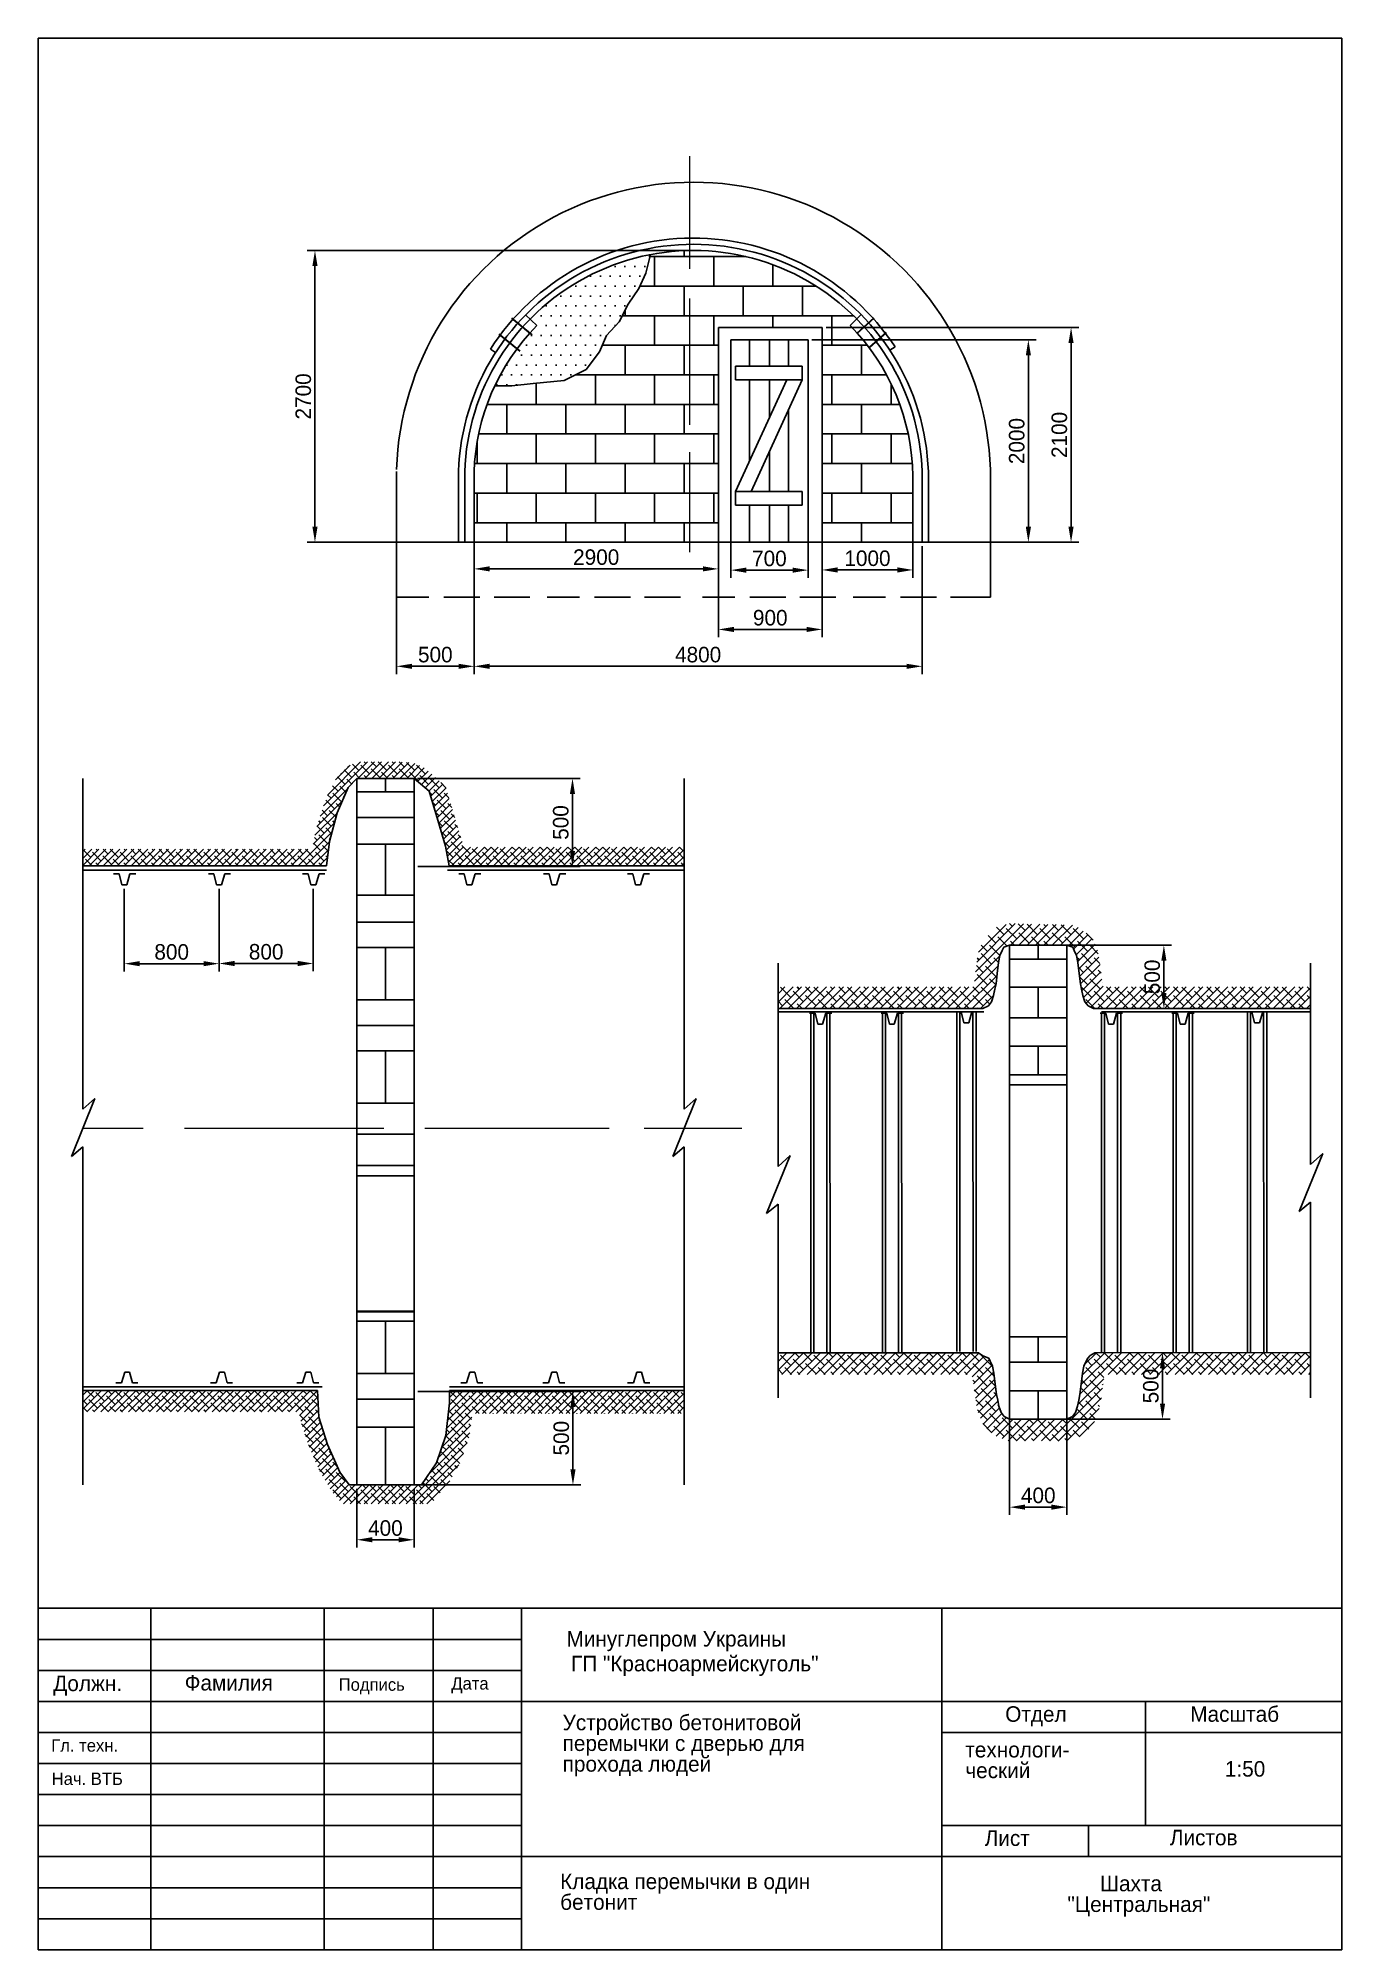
# Model space of a CAD drawing. Header units: millimetres. Extents: x 337 to 547, y -59 to 249.
import ezdxf

# ---------------------------------------------------------------- set-up
doc = ezdxf.new("R2010")
doc.units = ezdxf.units.MM
doc.dimstyles.new('ISO-25', dxfattribs={"dimtxt": 2.5, "dimasz": 2.5, "dimexe": 1.25, "dimexo": 0.625, "dimtad": 1, "dimtxsty": 'Standard', "dimcen": 2.5, "dimadec": 0, "dimazin": 0, "dimtfac": 1, "dimtmove": 0, "dimatfit": 3, "dimfxl": 0, "dimarcsym": 0})
pattern_1 = [(45, (0, -100.6344), (-0.561266, 0.561266), []), (135, (0, -100.6344), (-1.683798, 0.561266), [1.984375, -1.190625])]
pattern_2 = [(45, (0, -94.5525), (-0.6735192, 0.6735192), []), (135, (0, -94.5525), (-2.0205576, 0.6735192), [2.38125, -1.42875])]

# ---------------------------------------------------------------- blocks, each defined once
blk = doc.blocks.new('*D1')
at = {"color": 0, "lineweight": -2}
for p, q in [((350.59, 111.56), (350.59, 98.23)), ((365.86, 111.56), (365.86, 98.23)), ((353.09, 99.48), (363.36, 99.48))]:
    blk.add_line(p, q, dxfattribs=at)
at = {"color": 0}
for points in [[(353.09, 99.9), (353.09, 99.07), (350.59, 99.48)], [(363.36, 99.9), (363.36, 99.07), (365.86, 99.48)]]:
    blk.add_solid(points, dxfattribs=at)
at = {"layer": 'Defpoints', "color": 0}
for p in [(350.59, 112.19), (365.86, 112.19), (365.86, 99.48)]:
    blk.add_point(p, dxfattribs=at)
at = {"color": 0, "insert": (358.23, 101.36), "char_height": 2.5, "attachment_point": 5}
blk.add_mtext('800', dxfattribs=at)
blk = doc.blocks.new('*D2')
at = {"color": 0, "lineweight": -2}
for p, q in [((365.86, 111.56), (365.86, 98.26)), ((381.04, 111.56), (381.04, 98.26)), ((368.36, 99.51), (378.54, 99.51))]:
    blk.add_line(p, q, dxfattribs=at)
at = {"color": 0}
for points in [[(368.36, 99.93), (368.36, 99.09), (365.86, 99.51)], [(378.54, 99.93), (378.54, 99.09), (381.04, 99.51)]]:
    blk.add_solid(points, dxfattribs=at)
at = {"layer": 'Defpoints', "color": 0}
for p in [(365.86, 112.19), (381.04, 112.19), (381.04, 99.51)]:
    blk.add_point(p, dxfattribs=at)
at = {"color": 0, "insert": (373.45, 101.38), "char_height": 2.5, "attachment_point": 5}
blk.add_mtext('800', dxfattribs=at)
blk = doc.blocks.new('*D3')
at = {"color": 0, "lineweight": -2}
for p, q in [((397.85, 129.33), (424.05, 129.33)), ((422.8, 126.83), (422.8, 117.61)), ((397.89, 115.11), (424.05, 115.11))]:
    blk.add_line(p, q, dxfattribs=at)
at = {"color": 0}
for points in [[(422.38, 126.83), (423.21, 126.83), (422.8, 129.33)], [(422.38, 117.61), (423.21, 117.61), (422.8, 115.11)]]:
    blk.add_solid(points, dxfattribs=at)
at = {"layer": 'Defpoints', "color": 0}
for p in [(397.22, 129.33), (397.27, 115.11), (422.8, 115.11)]:
    blk.add_point(p, dxfattribs=at)
at = {"color": 0, "insert": (420.92, 122.22), "char_height": 2.5, "attachment_point": 5, "rotation": 90}
blk.add_mtext('500', dxfattribs=at)
blk = doc.blocks.new('*D4')
at = {"color": 0, "lineweight": -2}
for p, q in [((397.89, 30.57), (424.12, 30.57)), ((422.87, 18.02), (422.87, 28.07)), ((397.89, 15.52), (424.12, 15.52))]:
    blk.add_line(p, q, dxfattribs=at)
at = {"color": 0}
for points in [[(422.46, 28.07), (423.29, 28.07), (422.87, 30.57)], [(422.46, 18.02), (423.29, 18.02), (422.87, 15.52)]]:
    blk.add_solid(points, dxfattribs=at)
at = {"layer": 'Defpoints', "color": 0}
for p in [(397.27, 30.57), (422.87, 30.57), (397.27, 15.52)]:
    blk.add_point(p, dxfattribs=at)
at = {"color": 0, "insert": (421, 23.05), "char_height": 2.5, "attachment_point": 5, "rotation": 90}
blk.add_mtext('500', dxfattribs=at)
blk = doc.blocks.new('*D5')
at = {"color": 0, "lineweight": -2}
for p, q in [((388.05, 14.9), (388.05, 5.44)), ((397.27, 14.9), (397.27, 5.44)), ((390.55, 6.69), (394.77, 6.69))]:
    blk.add_line(p, q, dxfattribs=at)
at = {"color": 0}
for points in [[(390.55, 7.1), (390.55, 6.27), (388.05, 6.69)], [(394.77, 7.1), (394.77, 6.27), (397.27, 6.69)]]:
    blk.add_solid(points, dxfattribs=at)
at = {"layer": 'Defpoints', "color": 0}
for p in [(388.05, 15.52), (397.27, 15.52), (397.27, 6.69)]:
    blk.add_point(p, dxfattribs=at)
at = {"color": 0, "insert": (392.66, 8.56), "char_height": 2.5, "attachment_point": 5}
blk.add_mtext('400', dxfattribs=at)
blk = doc.blocks.new('*D6')
at = {"color": 0, "lineweight": -2}
for p, q in [((448.29, 167.91), (448.29, 161.62)), ((460.75, 167.91), (460.75, 161.62)), ((450.79, 162.87), (458.25, 162.87))]:
    blk.add_line(p, q, dxfattribs=at)
at = {"color": 0}
for points in [[(450.79, 163.28), (450.79, 162.45), (448.29, 162.87)], [(458.25, 163.28), (458.25, 162.45), (460.75, 162.87)]]:
    blk.add_solid(points, dxfattribs=at)
at = {"layer": 'Defpoints', "color": 0}
for p in [(448.29, 168.53), (460.75, 168.53), (460.75, 162.87)]:
    blk.add_point(p, dxfattribs=at)
at = {"color": 0, "insert": (454.52, 164.74), "char_height": 2.5, "attachment_point": 5}
blk.add_mtext('700', dxfattribs=at)
blk = doc.blocks.new('*D7')
at = {"color": 0, "lineweight": -2}
for p, q in [((463.01, 168.05), (463.01, 161.65)), ((477.63, 168.05), (477.63, 161.65)), ((465.51, 162.9), (475.13, 162.9))]:
    blk.add_line(p, q, dxfattribs=at)
at = {"color": 0}
for points in [[(465.51, 163.32), (465.51, 162.48), (463.01, 162.9)], [(475.13, 163.32), (475.13, 162.48), (477.63, 162.9)]]:
    blk.add_solid(points, dxfattribs=at)
at = {"layer": 'Defpoints', "color": 0}
for p in [(463.01, 168.68), (477.63, 168.68), (477.63, 162.9)]:
    blk.add_point(p, dxfattribs=at)
at = {"color": 0, "insert": (470.32, 164.77), "char_height": 2.5, "attachment_point": 5}
blk.add_mtext('1000', dxfattribs=at)
blk = doc.blocks.new('*D8')
at = {"color": 0, "lineweight": -2}
for p, q in [((406.95, 168.07), (406.95, 161.82)), ((446.3, 168.07), (446.3, 161.82)), ((409.45, 163.07), (443.8, 163.07))]:
    blk.add_line(p, q, dxfattribs=at)
at = {"color": 0}
for points in [[(409.45, 163.49), (409.45, 162.66), (406.95, 163.07)], [(443.8, 163.49), (443.8, 162.66), (446.3, 163.07)]]:
    blk.add_solid(points, dxfattribs=at)
at = {"layer": 'Defpoints', "color": 0}
for p in [(406.95, 168.69), (446.3, 168.69), (446.3, 163.07)]:
    blk.add_point(p, dxfattribs=at)
at = {"color": 0, "insert": (426.62, 164.95), "char_height": 2.5, "attachment_point": 5}
blk.add_mtext('2900', dxfattribs=at)
blk = doc.blocks.new('*D9')
at = {"color": 0, "lineweight": -2}
for p, q in [((446.3, 167.44), (446.3, 152.07)), ((463.01, 167.44), (463.01, 152.07)), ((448.8, 153.32), (460.51, 153.32))]:
    blk.add_line(p, q, dxfattribs=at)
at = {"color": 0}
for points in [[(448.8, 153.73), (448.8, 152.9), (446.3, 153.32)], [(460.51, 153.73), (460.51, 152.9), (463.01, 153.32)]]:
    blk.add_solid(points, dxfattribs=at)
at = {"layer": 'Defpoints', "color": 0}
for p in [(446.3, 168.07), (463.01, 168.07), (463.01, 153.32)]:
    blk.add_point(p, dxfattribs=at)
at = {"color": 0, "insert": (454.66, 155.19), "char_height": 2.5, "attachment_point": 5}
blk.add_mtext('900', dxfattribs=at)
blk = doc.blocks.new('*D10')
at = {"color": 0, "lineweight": -2}
for p, q in [((406.95, 167.44), (406.95, 146.13)), ((479.13, 166.73), (479.13, 146.13)), ((476.63, 147.38), (409.45, 147.38))]:
    blk.add_line(p, q, dxfattribs=at)
at = {"color": 0}
for points in [[(409.45, 147.79), (409.45, 146.96), (406.95, 147.38)], [(476.63, 147.79), (476.63, 146.96), (479.13, 147.38)]]:
    blk.add_solid(points, dxfattribs=at)
at = {"layer": 'Defpoints', "color": 0}
for p in [(406.95, 168.07), (479.13, 167.36), (406.95, 147.38)]:
    blk.add_point(p, dxfattribs=at)
at = {"color": 0, "insert": (443.04, 149.25), "char_height": 2.5, "attachment_point": 5}
blk.add_mtext('4800', dxfattribs=at)
blk = doc.blocks.new('*D11')
at = {"color": 0, "lineweight": -2}
for p, q in [((394.45, 166.73), (394.45, 146.13)), ((406.95, 166.73), (406.95, 146.13)), ((404.45, 147.38), (396.95, 147.38))]:
    blk.add_line(p, q, dxfattribs=at)
at = {"color": 0}
for points in [[(396.95, 147.79), (396.95, 146.96), (394.45, 147.38)], [(404.45, 147.79), (404.45, 146.96), (406.95, 147.38)]]:
    blk.add_solid(points, dxfattribs=at)
at = {"layer": 'Defpoints', "color": 0}
for p in [(394.45, 167.36), (406.95, 167.36), (394.45, 147.38)]:
    blk.add_point(p, dxfattribs=at)
at = {"color": 0, "insert": (400.7, 149.25), "char_height": 2.5, "attachment_point": 5}
blk.add_mtext('500', dxfattribs=at)
blk = doc.blocks.new('*D12')
at = {"color": 0, "lineweight": -2}
for p, q in [((461.37, 199.97), (497.49, 199.97)), ((496.24, 197.47), (496.24, 169.86)), ((461.37, 167.36), (497.49, 167.36))]:
    blk.add_line(p, q, dxfattribs=at)
at = {"color": 0}
for points in [[(495.83, 197.47), (496.66, 197.47), (496.24, 199.97)], [(495.83, 169.86), (496.66, 169.86), (496.24, 167.36)]]:
    blk.add_solid(points, dxfattribs=at)
at = {"layer": 'Defpoints', "color": 0}
for p in [(460.75, 199.97), (460.75, 167.36), (496.24, 167.36)]:
    blk.add_point(p, dxfattribs=at)
at = {"color": 0, "insert": (494.37, 183.66), "char_height": 2.5, "attachment_point": 5, "rotation": 90}
blk.add_mtext('2000', dxfattribs=at)
blk = doc.blocks.new('*D13')
at = {"color": 0, "lineweight": -2}
for p, q in [((463.64, 201.95), (504.37, 201.95)), ((503.12, 199.45), (503.12, 169.86)), ((463.64, 167.36), (504.37, 167.36))]:
    blk.add_line(p, q, dxfattribs=at)
at = {"color": 0}
for points in [[(502.7, 199.45), (503.53, 199.45), (503.12, 201.95)], [(502.7, 169.86), (503.53, 169.86), (503.12, 167.36)]]:
    blk.add_solid(points, dxfattribs=at)
at = {"layer": 'Defpoints', "color": 0}
for p in [(463.01, 201.95), (463.01, 167.36), (503.12, 167.36)]:
    blk.add_point(p, dxfattribs=at)
at = {"color": 0, "insert": (501.24, 184.65), "char_height": 2.5, "attachment_point": 5, "rotation": 90}
blk.add_mtext('2100', dxfattribs=at)
blk = doc.blocks.new('*D14')
at = {"color": 0, "lineweight": -2}
for p, q in [((441.11, 214.35), (380.06, 214.35)), ((381.31, 211.85), (381.31, 169.86)), ((440.15, 167.36), (380.06, 167.36))]:
    blk.add_line(p, q, dxfattribs=at)
at = {"color": 0}
for points in [[(380.9, 211.85), (381.73, 211.85), (381.31, 214.35)], [(380.9, 169.86), (381.73, 169.86), (381.31, 167.36)]]:
    blk.add_solid(points, dxfattribs=at)
at = {"layer": 'Defpoints', "color": 0}
for p in [(441.73, 214.35), (381.31, 167.36), (440.78, 167.36)]:
    blk.add_point(p, dxfattribs=at)
at = {"color": 0, "insert": (379.44, 190.85), "char_height": 2.5, "attachment_point": 5, "rotation": 90}
blk.add_mtext('2700', dxfattribs=at)
blk = doc.blocks.new('*D15')
at = {"color": 0, "lineweight": -2}
for p, q in [((499.59, 102.45), (519.32, 102.45)), ((518.07, 99.95), (518.07, 94.74)), ((508.46, 92.24), (519.32, 92.24))]:
    blk.add_line(p, q, dxfattribs=at)
at = {"color": 0}
for points in [[(517.66, 99.95), (518.49, 99.95), (518.07, 102.45)], [(517.66, 94.74), (518.49, 94.74), (518.07, 92.24)]]:
    blk.add_solid(points, dxfattribs=at)
at = {"layer": 'Defpoints', "color": 0}
for p in [(498.96, 102.45), (507.84, 92.24), (518.07, 92.24)]:
    blk.add_point(p, dxfattribs=at)
at = {"color": 0, "insert": (516.2, 97.35), "char_height": 2.5, "attachment_point": 5, "rotation": 90}
blk.add_mtext('500', dxfattribs=at)
blk = doc.blocks.new('*D16')
at = {"color": 0, "lineweight": -2}
for p, q in [((493.22, 27.24), (493.22, 10.69)), ((502.44, 27.24), (502.44, 10.69)), ((495.72, 11.94), (499.94, 11.94))]:
    blk.add_line(p, q, dxfattribs=at)
at = {"color": 0}
for points in [[(495.72, 12.36), (495.72, 11.53), (493.22, 11.94)], [(499.94, 12.36), (499.94, 11.53), (502.44, 11.94)]]:
    blk.add_solid(points, dxfattribs=at)
at = {"layer": 'Defpoints', "color": 0}
for p in [(493.22, 27.86), (502.44, 27.86), (502.44, 11.94)]:
    blk.add_point(p, dxfattribs=at)
at = {"color": 0, "insert": (497.83, 13.82), "char_height": 2.5, "attachment_point": 5}
blk.add_mtext('400', dxfattribs=at)
blk = doc.blocks.new('*D17')
at = {"color": 0, "lineweight": -2}
for p, q in [((517.85, 28.59), (517.85, 34.32)), ((518.15, 36.82), (519.1, 36.82)), ((500.68, 26.09), (519.1, 26.09))]:
    blk.add_line(p, q, dxfattribs=at)
at = {"color": 0}
for points in [[(517.44, 34.32), (518.27, 34.32), (517.85, 36.82)], [(517.44, 28.59), (518.27, 28.59), (517.85, 26.09)]]:
    blk.add_solid(points, dxfattribs=at)
at = {"layer": 'Defpoints', "color": 0}
for p in [(517.53, 36.82), (517.85, 36.82), (500.06, 26.09)]:
    blk.add_point(p, dxfattribs=at)
at = {"color": 0, "insert": (515.98, 31.45), "char_height": 2.5, "attachment_point": 5, "rotation": 90}
blk.add_mtext('500', dxfattribs=at)

msp = doc.modelspace()

# ---------------------------------------------------------------- hatches: boundary and pattern name
h = msp.add_hatch()
h.set_pattern_fill('BRICK', color=256, scale=0.75, style=0)
h.set_pattern_definition([(0, (7.392, 141.931), (0, 4.7625), []), (90, (7.392, 141.931), (-9.525, 6e-16), [4.7625, -4.7625]), (90, (12.1545, 141.931), (-9.525, 6e-16), [-4.7625, 4.7625])])
h.paths.add_polyline_path([(421.467, 193.428), (416.453, 192.928), (413.029, 192.557), (410.294, 192.558, 0.1017331), (406.945, 178.714), (406.945, 167.355), (446.301, 167.355), (446.301, 201.954), (463.014, 201.954), (463.014, 167.355), (477.629, 167.355), (477.629, 176.272, 0.1931803), (468.667, 201.043), (467.523, 202.282), (468.585, 203.325, 0.2510323), (435.345, 213.696), (434.631, 210.71), (433.475, 208.21), (431.748, 205.718), (430.296, 202.878), (428.253, 200.681), (427.153, 198.014), (424.976, 195.18)])
h = msp.add_hatch()
h.set_pattern_fill('DOTS', color=256, style=0)
h.set_pattern_definition([(0, (7.392, 141.9309), (0.79375, 1.5875), [0, -1.5875])])
h.paths.add_polyline_path([(430.296, 202.878), (431.748, 205.718), (433.475, 208.21), (434.631, 210.71), (435.345, 213.696, 0.1526515), (415.962, 203.298), (417.033, 202.248, 0.0840321), (410.294, 192.558), (413.029, 192.557), (416.453, 192.928), (421.467, 193.428), (424.976, 195.18), (427.153, 198.014), (428.253, 200.681)])
h = msp.add_hatch()
h.set_pattern_fill('ANSI38', color=256, scale=0.25, style=0)
h.set_pattern_definition(pattern_1)
h.paths.add_polyline_path([(383.659, 119.182), (384.898, 123.778), (386.682, 127.849), (388.05, 129.332), (397.269, 129.332), (399.718, 127.253), (401.107, 122.599), (402.351, 118.432), (402.923, 115.22), (405.829, 115.22), (405.311, 118.123), (403.741, 123.385), (402.352, 128.039), (398.904, 131.051), (397.173, 131.837), (394.781, 131.99), (392.422, 131.99), (389.809, 131.99), (388.109, 131.99), (386.507, 131.222), (384.855, 129.509), (383.394, 126.781), (382.558, 124.556), (381.561, 121.386), (380.865, 117.91), (343.894, 117.91), (343.894, 115.22), (383.159, 115.22)])
h = msp.add_hatch()
h.set_pattern_fill('ANSI38', color=256, scale=0.25, style=0)
h.set_pattern_definition(pattern_1)
h.paths.add_polyline_path([(440.78, 118.26), (405.287, 118.26), (405.829, 115.22), (440.78, 115.22)])
h = msp.add_hatch()
h.set_pattern_fill('ANSI38', color=256, scale=0.3, style=0)
h.set_pattern_definition(pattern_2)
h.paths.add_polyline_path([(507.697, 100.104), (507.443, 101.459), (506.806, 103.06), (506.379, 103.813), (503.743, 105.687), (493.233, 105.954), (491.151, 105.428), (488.961, 103.216), (488.252, 101.555), (488.004, 100.315), (487.756, 98.334), (487.568, 96.781), (487.369, 95.741), (455.91, 95.741), (455.91, 92.241), (488.924, 92.241), (489.817, 92.716), (490.315, 93.354), (490.648, 94.351), (490.849, 95.348), (491.029, 96.243), (491.23, 97.913), (491.44, 99.653), (491.661, 100.799), (492.035, 101.587), (492.288, 102.12), (493.224, 102.455), (502.443, 102.455), (503.379, 102.12), (503.632, 101.587), (504.006, 100.799), (504.227, 99.653), (504.437, 97.913), (504.638, 96.243), (504.819, 95.348), (505.019, 94.351), (505.352, 93.354), (505.85, 92.716), (506.743, 92.241), (541.703, 92.241), (541.703, 95.741), (508.31, 95.741), (508.25, 96.039), (508.096, 96.799), (507.911, 98.333)])
h = msp.add_hatch()
h.set_pattern_fill('ANSI38', color=256, scale=0.3, style=0)
h.set_pattern_definition(pattern_2)
h.paths.add_polyline_path([(490.109, 35.431), (489.856, 35.964), (488.919, 36.299), (488.192, 36.815), (455.91, 36.808), (455.91, 33.308), (486.754, 33.315), (487.253, 32.884), (487.441, 31.337), (487.863, 28.525), (488.166, 27.138), (489.009, 25.155), (490.573, 23.556), (493.055, 22.617), (502.443, 22.587), (504.911, 23.441), (506.55, 24.997), (507.472, 27.047), (508.024, 29.667), (508.227, 31.337), (508.428, 32.996), (508.582, 33.32), (541.703, 33.328), (541.703, 36.828), (506.951, 36.82), (506.581, 36.601), (506.209, 36.343), (505.812, 35.964), (505.558, 35.431), (505.184, 34.644), (504.963, 33.498), (504.752, 31.758), (504.55, 30.088), (504.369, 29.193), (504.168, 28.196), (503.834, 27.199), (503.336, 26.561), (502.443, 26.087), (493.224, 26.087), (492.331, 26.561), (491.833, 27.199), (491.499, 28.196), (491.298, 29.193), (491.117, 30.088), (490.915, 31.758), (490.704, 33.498), (490.483, 34.644)])
h = msp.add_hatch()
h.set_pattern_fill('ANSI38', color=256, scale=0.25, style=0)
h.set_pattern_definition(pattern_1)
h.paths.add_polyline_path([(343.894, 30.747), (343.894, 27.275), (378.775, 27.275), (378.817, 26.443), (380.21, 22.02), (382.153, 17.574), (383.984, 14.538), (385.719, 12.476), (400.032, 12.476), (402.877, 15.857), (404.699, 19.086), (406.233, 23.462), (406.628, 27.043), (440.78, 27.051), (440.78, 30.722), (402.999, 30.713), (402.999, 28.764), (402.415, 23.462), (400.881, 19.086), (398.486, 15.523), (386.832, 15.523), (385.298, 17.574), (383.355, 22.02), (381.961, 26.443), (381.744, 30.747)])

# ---------------------------------------------------------------- linework, layer by layer
for p, q in [((336.73, 248.545), (546.73, 248.545)), ((336.73, 248.545), (336.73, -59.354)), ((546.73, 248.545), (546.73, -59.354)), ((435.345, 213.696), (434.631, 210.71)), ((434.631, 210.71), (433.475, 208.21)), ((433.475, 208.21), (431.748, 205.718)), ((415.248, 203.998), (417.033, 202.248)), ((431.748, 205.718), (430.296, 202.878)), ((467.523, 202.282), (469.299, 204.025)), ((428.253, 200.681), (427.153, 198.014)), ((430.296, 202.878), (428.253, 200.681)), ((463.014, 201.954), (446.301, 201.954)), ((446.301, 201.954), (446.301, 167.355)), ((463.014, 201.954), (463.014, 167.355)), ((468.667, 201.043), (467.523, 202.282)), ((409.571, 198.469), (410.413, 197.929)), ((427.153, 198.014), (424.976, 195.18)), ((448.286, 199.972), (448.286, 167.355)), ((460.746, 199.972), (448.286, 199.972)), ((451.316, 199.972), (451.316, 195.726)), ((454.516, 199.972), (454.516, 195.726)), ((457.612, 199.972), (457.612, 195.726)), ((460.746, 199.972), (460.746, 167.355)), ((474.762, 198.84), (473.927, 198.29)), ((424.976, 195.18), (421.467, 193.428)), ((449.082, 195.726), (459.826, 195.726)), ((449.082, 193.529), (449.082, 195.726)), ((459.826, 195.726), (459.826, 193.529)), ((413.029, 192.557), (410.294, 192.558)), ((416.453, 192.928), (413.029, 192.557)), ((421.467, 193.428), (416.453, 192.928)), ((459.826, 193.529), (449.082, 193.529)), ((457.332, 193.529), (449.082, 175.556)), ((451.316, 193.529), (451.316, 180.423)), ((459.826, 193.529), (451.576, 175.556)), ((454.516, 193.529), (454.516, 187.395)), ((457.612, 188.707), (457.612, 175.556)), ((454.516, 181.961), (454.516, 175.556)), ((394.445, 158.49), (394.445, 178.757)), ((404.445, 167.355), (404.445, 178.757)), ((405.445, 167.355), (405.445, 178.757)), ((406.945, 167.355), (406.945, 178.757)), ((449.082, 175.556), (459.826, 175.556)), ((449.082, 173.359), (449.082, 175.556)), ((459.826, 175.556), (459.826, 173.359)), ((477.629, 167.355), (477.629, 176.23)), ((479.129, 167.355), (479.129, 176.23)), ((480.129, 167.355), (480.129, 176.23)), ((490.129, 158.49), (490.129, 176.23)), ((459.826, 173.359), (449.082, 173.359)), ((451.316, 173.359), (451.316, 167.355)), ((454.516, 173.359), (454.516, 167.355)), ((457.612, 173.359), (457.612, 167.355)), ((394.445, 167.355), (490.129, 167.355)), ((394.445, 158.49), (399.667, 158.49)), ((402.093, 158.49), (407.898, 158.49)), ((410.161, 158.49), (415.936, 158.49)), ((418.711, 158.49), (423.933, 158.49)), ((426.359, 158.49), (432.164, 158.49)), ((434.426, 158.49), (440.202, 158.49)), ((443.736, 158.49), (448.957, 158.49)), ((451.384, 158.49), (457.189, 158.49)), ((459.451, 158.49), (465.227, 158.49)), ((468.001, 158.49), (473.223, 158.49)), ((475.65, 158.49), (481.454, 158.49)), ((483.717, 158.49), (489.492, 158.49)), ((489.492, 158.49), (490.129, 158.49)), ((343.894, 129.332), (343.894, 76.019)), ((386.682, 127.849), (388.05, 129.332)), ((388.05, 129.332), (388.05, 15.523)), ((388.05, 129.332), (397.269, 129.332)), ((392.659, 129.332), (392.659, 127.141)), ((397.269, 129.332), (397.269, 15.523)), ((399.718, 127.253), (397.269, 129.332)), ((440.78, 129.332), (440.78, 76.019)), ((384.898, 123.778), (386.682, 127.849)), ((388.05, 127.141), (397.269, 127.141)), ((401.107, 122.599), (399.718, 127.253)), ((383.659, 119.182), (384.898, 123.778)), ((388.05, 123.025), (397.269, 123.025)), ((402.351, 118.432), (401.107, 122.599)), ((383.659, 119.182), (383.159, 115.22)), ((383.659, 119.182), (383.659, 119.182)), ((388.05, 118.724), (397.269, 118.724)), ((392.659, 118.724), (392.659, 110.491)), ((402.351, 118.432), (402.923, 115.22)), ((343.894, 115.22), (383.159, 115.22)), ((343.894, 114.54), (383.159, 114.54)), ((349.753, 113.943), (348.874, 113.943)), ((350.193, 112.187), (349.753, 113.943)), ((351.512, 113.943), (350.984, 112.187)), ((352.441, 113.943), (351.512, 113.943)), ((365.029, 113.943), (364.149, 113.943)), ((365.468, 112.187), (365.029, 113.943)), ((366.787, 113.943), (366.26, 112.187)), ((367.717, 113.943), (366.787, 113.943)), ((380.204, 113.943), (379.325, 113.943)), ((380.644, 112.187), (380.204, 113.943)), ((381.963, 113.943), (381.435, 112.187)), ((382.892, 113.943), (381.963, 113.943)), ((402.648, 114.54), (440.78, 114.54)), ((402.923, 115.22), (440.78, 115.22)), ((405.363, 113.943), (404.484, 113.943)), ((405.803, 112.187), (405.363, 113.943)), ((407.122, 113.943), (406.594, 112.187)), ((408.051, 113.943), (407.122, 113.943)), ((419.016, 113.943), (418.137, 113.943)), ((419.456, 112.187), (419.016, 113.943)), ((420.775, 113.943), (420.248, 112.187)), ((421.704, 113.943), (420.775, 113.943)), ((432.53, 113.943), (431.65, 113.943)), ((432.97, 112.187), (432.53, 113.943)), ((434.289, 113.943), (433.761, 112.187)), ((435.218, 113.943), (434.289, 113.943)), ((350.984, 112.187), (350.193, 112.187)), ((366.26, 112.187), (365.468, 112.187)), ((381.435, 112.187), (380.644, 112.187)), ((406.594, 112.187), (405.803, 112.187)), ((420.248, 112.187), (419.456, 112.187)), ((433.761, 112.187), (432.97, 112.187)), ((388.05, 110.491), (397.269, 110.491)), ((388.05, 106.19), (397.269, 106.19)), ((388.05, 102.074), (397.269, 102.074)), ((392.659, 102.074), (392.659, 93.657)), ((492.035, 101.587), (492.288, 102.12)), ((492.288, 102.12), (493.224, 102.455)), ((493.224, 102.455), (493.224, 26.087)), ((493.224, 102.455), (502.443, 102.455)), ((497.834, 102.455), (497.834, 100.225)), ((502.443, 102.455), (502.443, 26.087)), ((503.379, 102.12), (502.443, 102.455)), ((503.632, 101.587), (503.379, 102.12)), ((455.91, 99.563), (455.91, 66.81)), ((491.23, 97.913), (491.44, 99.653)), ((491.44, 99.653), (491.661, 100.799)), ((491.661, 100.799), (492.035, 101.587)), ((493.224, 100.225), (502.443, 100.225)), ((504.006, 100.799), (503.632, 101.587)), ((504.227, 99.653), (504.006, 100.799)), ((504.437, 97.913), (504.227, 99.653)), ((541.703, 99.562), (541.703, 67.128)), ((490.849, 95.348), (491.029, 96.243)), ((491.029, 96.243), (491.23, 97.913)), ((493.224, 95.671), (502.443, 95.671)), ((497.834, 95.671), (497.834, 90.783)), ((504.638, 96.243), (504.437, 97.913)), ((504.819, 95.348), (504.638, 96.243)), ((388.05, 93.657), (397.269, 93.657)), ((488.924, 92.241), (489.817, 92.716)), ((489.817, 92.716), (490.315, 93.354)), ((490.315, 93.354), (490.648, 94.351)), ((490.648, 94.351), (490.849, 95.348)), ((505.019, 94.351), (504.819, 95.348)), ((505.352, 93.354), (505.019, 94.351)), ((505.85, 92.716), (505.352, 93.354)), ((506.743, 92.241), (505.85, 92.716)), ((388.05, 89.54), (397.269, 89.54)), ((455.91, 92.241), (488.924, 92.241)), ((455.91, 91.726), (489.06, 91.726)), ((461.869, 91.513), (460.989, 91.513)), ((461.174, 91.513), (461.187, 36.82)), ((461.674, 91.513), (461.687, 36.82)), ((462.308, 89.757), (461.869, 91.513)), ((463.1, 89.757), (462.308, 89.757)), ((463.627, 91.513), (463.1, 89.757)), ((464.556, 91.513), (463.627, 91.513)), ((463.782, 91.513), (463.795, 36.82)), ((464.282, 91.513), (464.295, 36.82)), ((473.414, 91.513), (472.535, 91.513)), ((472.72, 91.513), (472.733, 36.82)), ((473.22, 91.513), (473.233, 36.82)), ((473.854, 89.757), (473.414, 91.513)), ((474.645, 89.757), (473.854, 89.757)), ((475.173, 91.513), (474.645, 89.757)), ((476.102, 91.513), (475.173, 91.513)), ((475.328, 91.513), (475.341, 36.82)), ((475.828, 91.513), (475.841, 36.82)), ((485.396, 91.726), (484.517, 91.726)), ((484.702, 91.726), (484.715, 37.033)), ((485.202, 91.726), (485.215, 37.033)), ((485.836, 89.97), (485.396, 91.726)), ((486.627, 89.97), (485.836, 89.97)), ((487.155, 91.726), (486.627, 89.97)), ((488.084, 91.726), (487.155, 91.726)), ((487.31, 91.726), (487.322, 37.033)), ((487.81, 91.726), (487.822, 37.033)), ((493.224, 90.783), (502.443, 90.783)), ((506.743, 92.241), (541.703, 92.241)), ((506.743, 92.241), (541.703, 92.241)), ((506.743, 92.241), (541.703, 92.241)), ((506.743, 92.241), (541.703, 92.241)), ((508.7, 91.513), (507.82, 91.513)), ((508.005, 91.726), (541.703, 91.726)), ((508.005, 91.513), (508.018, 36.82)), ((508.505, 91.513), (508.518, 36.82)), ((509.139, 89.757), (508.7, 91.513)), ((509.931, 89.757), (509.139, 89.757)), ((510.459, 91.513), (509.931, 89.757)), ((511.388, 91.513), (510.459, 91.513)), ((510.613, 91.513), (510.626, 36.82)), ((511.113, 91.513), (511.126, 36.82)), ((520.245, 91.513), (519.366, 91.513)), ((519.551, 91.513), (519.564, 36.82)), ((520.051, 91.513), (520.064, 36.82)), ((520.685, 89.757), (520.245, 91.513)), ((521.476, 89.757), (520.685, 89.757)), ((522.004, 91.513), (521.476, 89.757)), ((522.933, 91.513), (522.004, 91.513)), ((522.159, 91.513), (522.172, 36.82)), ((522.659, 91.513), (522.672, 36.82)), ((532.227, 91.726), (531.348, 91.726)), ((531.533, 91.726), (531.546, 36.826)), ((532.033, 91.726), (532.046, 36.826)), ((532.667, 89.97), (532.227, 91.726)), ((533.458, 89.97), (532.667, 89.97)), ((533.986, 91.726), (533.458, 89.97)), ((534.915, 91.726), (533.986, 91.726)), ((534.141, 91.726), (534.154, 36.826)), ((534.641, 91.726), (534.654, 36.826)), ((388.05, 85.424), (397.269, 85.424)), ((392.659, 85.424), (392.659, 77.006)), ((493.224, 86.183), (502.443, 86.183)), ((497.834, 86.183), (497.834, 81.582)), ((493.224, 81.582), (502.443, 81.582)), ((345.856, 77.786), (342.065, 68.448)), ((343.894, 76.019), (345.856, 77.786)), ((388.05, 77.006), (397.269, 77.006)), ((442.742, 77.786), (438.951, 68.448)), ((440.78, 76.019), (442.742, 77.786)), ((493.224, 79.955), (502.443, 79.955)), ((388.05, 72.015), (397.269, 72.015)), ((342.065, 68.448), (343.894, 69.963)), ((343.894, 69.963), (343.894, 15.523)), ((438.951, 68.448), (440.78, 69.963)), ((440.78, 69.963), (440.78, 15.523)), ((457.872, 68.576), (454.081, 59.239)), ((455.91, 66.81), (457.872, 68.576)), ((543.665, 68.895), (539.874, 59.558)), ((541.703, 67.128), (543.665, 68.895)), ((388.05, 66.958), (397.269, 66.958)), ((388.05, 65.327), (397.269, 65.327)), ((454.081, 59.239), (455.91, 60.753)), ((455.91, 60.753), (455.91, 29.561)), ((539.874, 59.558), (541.703, 61.072)), ((541.703, 61.072), (541.703, 29.561)), ((388.05, 43.521), (397.269, 43.521)), ((388.05, 43.427), (397.269, 43.427)), ((388.05, 41.89), (397.269, 41.89)), ((392.659, 41.89), (392.659, 33.473)), ((493.224, 39.368), (502.443, 39.368)), ((497.834, 39.368), (497.834, 35.274)), ((455.91, 36.808), (488.192, 36.815)), ((488.919, 36.299), (488.192, 36.815)), ((489.856, 35.964), (488.919, 36.299)), ((490.109, 35.431), (489.856, 35.964)), ((490.483, 34.644), (490.109, 35.431)), ((490.704, 33.498), (490.483, 34.644)), ((493.224, 35.274), (502.443, 35.274)), ((504.963, 33.498), (505.184, 34.644)), ((505.184, 34.644), (505.558, 35.431)), ((505.558, 35.431), (505.812, 35.964)), ((505.812, 35.964), (506.209, 36.343)), ((506.209, 36.343), (506.581, 36.601)), ((506.581, 36.601), (506.951, 36.82)), ((506.951, 36.82), (541.703, 36.828)), ((382.498, 31.346), (343.894, 31.346)), ((349.21, 31.942), (350.139, 31.942)), ((350.139, 31.942), (350.667, 33.698)), ((350.667, 33.698), (351.458, 33.698)), ((351.458, 33.698), (351.898, 31.942)), ((351.898, 31.942), (352.777, 31.942)), ((364.486, 31.942), (365.415, 31.942)), ((365.415, 31.942), (365.942, 33.698)), ((365.942, 33.698), (366.734, 33.698)), ((366.734, 33.698), (367.174, 31.942)), ((367.174, 31.942), (368.053, 31.942)), ((378.387, 31.942), (379.316, 31.942)), ((379.316, 31.942), (379.843, 33.698)), ((379.843, 33.698), (380.635, 33.698)), ((380.635, 33.698), (381.075, 31.942)), ((381.075, 31.942), (381.954, 31.942)), ((388.05, 33.473), (397.269, 33.473)), ((440.78, 31.346), (402.978, 31.346)), ((404.807, 31.942), (405.736, 31.942)), ((405.736, 31.942), (406.264, 33.698)), ((406.264, 33.698), (407.055, 33.698)), ((407.055, 33.698), (407.495, 31.942)), ((407.495, 31.942), (408.375, 31.942)), ((418.022, 31.942), (418.952, 31.942)), ((418.952, 31.942), (419.479, 33.698)), ((419.479, 33.698), (420.271, 33.698)), ((420.271, 33.698), (420.71, 31.942)), ((420.71, 31.942), (421.59, 31.942)), ((431.687, 31.942), (432.616, 31.942)), ((432.616, 31.942), (433.144, 33.698)), ((433.144, 33.698), (433.935, 33.698)), ((433.935, 33.698), (434.375, 31.942)), ((434.375, 31.942), (435.254, 31.942)), ((490.915, 31.758), (490.704, 33.498)), ((491.117, 30.088), (490.915, 31.758)), ((504.55, 30.088), (504.752, 31.758)), ((504.752, 31.758), (504.963, 33.498)), ((343.894, 30.747), (381.744, 30.747)), ((381.744, 30.747), (381.961, 26.443)), ((388.05, 29.357), (397.269, 29.357)), ((402.415, 23.462), (402.999, 28.764)), ((402.999, 30.713), (440.78, 30.722)), ((402.999, 28.764), (402.999, 30.713)), ((491.298, 29.193), (491.117, 30.088)), ((491.499, 28.196), (491.298, 29.193)), ((491.833, 27.199), (491.499, 28.196)), ((493.224, 30.669), (502.443, 30.669)), ((497.834, 30.669), (497.834, 26.087)), ((503.834, 27.199), (504.168, 28.196)), ((504.168, 28.196), (504.369, 29.193)), ((504.369, 29.193), (504.55, 30.088)), ((381.961, 26.443), (383.355, 22.02)), ((388.05, 24.831), (397.269, 24.831)), ((392.659, 24.831), (392.659, 15.523)), ((492.331, 26.561), (491.833, 27.199)), ((493.224, 26.087), (492.331, 26.561)), ((493.224, 26.087), (502.443, 26.087)), ((502.443, 26.087), (503.336, 26.561)), ((503.336, 26.561), (503.834, 27.199)), ((383.355, 22.02), (385.298, 17.574)), ((400.881, 19.086), (402.415, 23.462)), ((398.486, 15.523), (400.881, 19.086)), ((385.298, 17.574), (386.832, 15.523)), ((386.832, 15.523), (398.486, 15.523)), ((336.73, -4.354), (546.73, -4.354)), ((354.884, -4.354), (354.884, -59.354)), ((382.787, -4.354), (382.787, -59.354)), ((400.377, -4.354), (400.377, -59.354)), ((414.561, -4.354), (414.561, -59.354)), ((482.294, -4.354), (482.294, -59.354)), ((336.73, -9.354), (414.561, -9.354)), ((336.73, -14.354), (414.561, -14.354)), ((336.73, -19.354), (546.73, -19.354)), ((515.125, -19.354), (515.125, -39.354)), ((336.73, -24.354), (414.561, -24.354)), ((482.294, -24.354), (546.73, -24.354)), ((336.73, -29.354), (414.561, -29.354)), ((336.73, -34.354), (414.561, -34.354)), ((336.73, -39.354), (414.561, -39.354)), ((482.294, -39.354), (546.73, -39.354)), ((505.928, -39.354), (505.928, -44.354)), ((336.73, -44.354), (546.73, -44.354)), ((336.73, -49.354), (414.561, -49.354)), ((336.73, -54.354), (414.561, -54.354)), ((336.73, -59.354), (546.73, -59.354))]:
    msp.add_line(p, q)
at = {"lineweight": 5}
for p, q in [((441.73, 211.413), (441.73, 229.568)), ((441.73, 186.263), (441.73, 206.622)), ((441.73, 165.743), (441.73, 181.871)), ((343.894, 72.984), (353.625, 72.984)), ((360.3, 72.984), (392.43, 72.984)), ((398.987, 72.984), (428.691, 72.984)), ((434.321, 72.984), (450.067, 72.984))]:
    msp.add_line(p, q, dxfattribs=at)
at = {"lineweight": 30}
for p, q in [((412.957, 203.444), (416.271, 200.797)), ((471.352, 203.455), (468.619, 201)), ((410.914, 200.874), (414.307, 198.164)), ((473.341, 201.172), (470.662, 198.765))]:
    msp.add_line(p, q, dxfattribs=at)
for radius, start, end in [(47.863, 358.08761, 178.08761), (38.863, 33.3178, 147.33387), (37.863, 358.08761, 178.08761), (36.863, 358.08761, 178.08761), (35.363, 135.57199, 178.08761), (35.363, 358.08761, 41.7561)]:
    msp.add_arc((442.287, 177.493), radius, start, end)

# ---------------------------------------------------------------- texts
for s, height, p in [('Минуглепром Украины', 2.5, (421.831, -10.509)), ('ГП "Красноармейскуголь"', 2.5, (422.558, -14.505)), ('Должн.', 2.5, (339.152, -17.691)), ('Фамилия', 2.5, (360.324, -17.595)), ('Подпись', 2, (385.138, -17.634)), ('Дата', 2, (403.281, -17.448)), ('Устройство бетонитовой', 2.5, (421.217, -23.999)), ('Отдел', 2.5, (492.512, -22.631)), ('Масштаб', 2.5, (522.325, -22.631)), ('Гл. техн.', 2, (338.829, -27.442)), ('перемычки с дверью для', 2.5, (421.217, -27.333)), ('технологи-', 2.5, (486.087, -28.378)), ('прохода людей', 2.5, (421.217, -30.666)), ('ческий', 2.5, (486.087, -31.712)), ('1:50', 2.5, (527.9, -31.464)), ('Нач. ВТБ', 2, (338.899, -32.807)), ('Лист', 2.5, (489.206, -42.625)), ('Листов', 2.5, (519.039, -42.527)), ('Кладка перемычки в один', 2.5, (420.817, -49.587)), ('Шахта', 2.5, (507.777, -49.931)), ('бетонит', 2.5, (420.817, -52.92)), ('"Центральная"', 2.5, (502.539, -53.264))]:
    msp.add_text(s, height=height).set_placement(p)

# ---------------------------------------------------------------- dimensions: what is measured, and where the dimension line sits
for base, p1, p2, text, picture, middle in [((381.314, 167.355), (441.73, 214.352), (440.779, 167.355), '2700', '*D14', (379.439, 190.854)), ((503.116, 167.355), (463.014, 201.954), (463.014, 167.355), '2100', '*D13', (501.241, 184.654)), ((496.242, 167.355), (460.746, 199.972), (460.746, 167.355), '2000', '*D12', (494.367, 183.663)), ((422.798, 115.111), (397.224, 129.332), (397.269, 115.111), '500', '*D3', (420.923, 122.222)), ((518.073, 92.241), (498.963, 102.455), (507.838, 92.241), '500', '*D15', (516.198, 97.348)), ((517.852, 36.822), (500.055, 26.087), (517.526, 36.822), '500', '*D17', (515.977, 31.455)), ((422.873, 30.571), (397.269, 15.523), (397.269, 30.571), '500', '*D4', (420.998, 23.047))]:
    dim = msp.add_linear_dim(base=base, p1=p1, p2=p2, angle=90, text=text, dimstyle='ISO-25')
    dim.commit()
    dim.dimension.update_dxf_attribs({"geometry": picture, "text_midpoint": middle})
for base, p1, p2, text, picture, middle in [((394.445, 147.376), (406.945, 167.355), (394.445, 167.355), '500', '*D11', (400.695, 149.251)), ((446.301, 163.074), (406.945, 168.691), (446.301, 168.691), '2900', '*D8', (426.623, 164.949)), ((406.945, 147.376), (479.129, 167.355), (406.945, 168.066), '4800', '*D10', (443.037, 149.251)), ((463.014, 153.318), (446.301, 168.066), (463.014, 168.066), '900', '*D9', (454.658, 155.193)), ((460.746, 162.865), (448.286, 168.535), (460.746, 168.535), '700', '*D6', (454.516, 164.74)), ((477.629, 162.899), (463.014, 168.677), (477.629, 168.677), '1000', '*D7', (470.322, 164.774)), ((365.864, 99.484), (350.588, 112.187), (365.864, 112.187), '800', '*D1', (358.226, 101.359)), ((381.039, 99.51), (365.864, 112.187), (381.039, 112.187), '800', '*D2', (373.452, 101.385)), ((502.443, 11.945), (493.224, 27.864), (502.443, 27.864), '400', '*D16', (497.834, 13.82)), ((397.269, 6.686), (388.05, 15.523), (397.269, 15.523), '400', '*D5', (392.659, 8.561))]:
    dim = msp.add_linear_dim(base=base, p1=p1, p2=p2, text=text, dimstyle='ISO-25')
    dim.commit()
    dim.dimension.update_dxf_attribs({"geometry": picture, "text_midpoint": middle})

doc.saveas('drawing.dxf')
